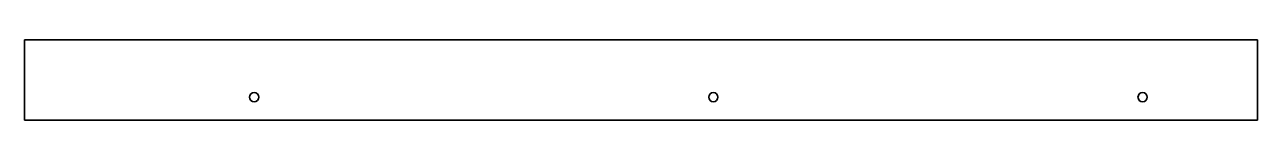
# Model space of a CAD drawing. Header units: inches. Extents: x 0 to 1074, y 0 to 70.
import ezdxf

# ---------------------------------------------------------------- set-up
doc = ezdxf.new("R2010")
doc.units = ezdxf.units.IN
doc.header["$MEASUREMENT"] = 0
doc.layers.add('SIMUMAK Visible (ISO)', color=7, linetype='Continuous', lineweight=35)

# ---------------------------------------------------------------- blocks, each defined once
blk = doc.blocks.new('AMB-03-REFSUEC01_Sheet_6_AMB-03-REFSUEC01')
at = {"layer": 'SIMUMAK Visible (ISO)'}
for p, q in [((-537, 35), (-537, -35)), ((537, 35), (-537, 35)), ((537, -35), (537, 35)), ((-537, -35), (537, -35))]:
    blk.add_line(p, q, dxfattribs=at)
for centre in [(-337, -15), (63, -15), (437, -15)]:
    blk.add_circle(centre, 4, dxfattribs=at)

msp = doc.modelspace()

# ---------------------------------------------------------------- block references
msp.add_blockref('AMB-03-REFSUEC01_Sheet_6_AMB-03-REFSUEC01', (537, 35))

doc.saveas('drawing.dxf')
